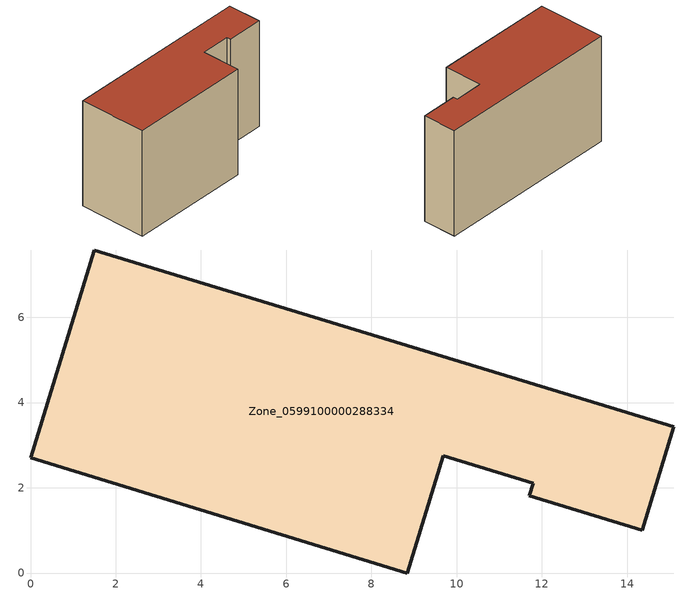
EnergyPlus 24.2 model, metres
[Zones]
Zone_0599100000288334
 floor ground (C_G): 15.1,3.43 14.36,1 11.71,1.81 11.8,2.11 9.68,2.75 8.84,0 0,2.71 1.5,7.58 z0
 wall outside (C_F): 1.5,7.58 0,2.71 8.84,0 9.68,2.75 11.8,2.11 11.71,1.81 14.36,1 15.1,3.43 1.5,7.58 z0:8.22
 roof outside (C_R): 15.1,3.43 1.5,7.58 0,2.71 8.84,0 9.68,2.75 11.8,2.11 11.71,1.81 14.36,1 z8.22
[BUILDING]
Pand.0599100000288334: North Axis=0; Terrain=City; Loads Convergence Tolerance Value=0.04; Temperature Convergence Tolerance Value=0.4; Solar Distribution=FullExterior; Maximum Number of Warmup Days=25; Minimum Number of Warmup Days=1
[Site:Location]
Rotterdam.The.Hague.AP_ZH_NLD Design_Conditions: Latitude=51.96; Longitude=4.45; Time Zone=1; Elevation=-4.5
[SITE:GROUNDTEMPERATURE:BUILDINGSURFACE]
18, 18, 18, 18, 18, 18, 18, 18, 18, 18, 18, 18
[MATERIAL] Thermal Absorptance=0.9; Solar Absorptance=0.7; Visible Absorptance=0.7
Name | Roughness | Thickness | Conductivity | Density | Specific Heat
G.TI.1975-1991 | MediumSmooth | 0.15 | 0.288461 | 540 | 1210
F.TI.1975-1991 | Rough | 0.3 | 0.230769 | 1920 | 840
R.TI.1975-1991 | MediumRough | 0.2 | 0.153846 | 1500 | 1000
[CONSTRUCTION]
C_G: G.TI.1975-1991
C_F: F.TI.1975-1991
C_R: R.TI.1975-1991
[ZONE]
Zone_0599100000288334: Type=1; Multiplier=1; Ceiling Height=Autocalculate; Volume=Autocalculate; Floor Area=autocalculate; Part of Total Floor Area=Yes
[ZONEINFILTRATION:DESIGNFLOWRATE]
Infil_Zone_0599100000288334: Zone or ZoneList or Space or SpaceList=Zone_0599100000288334; Schedule=AlwaysOn; Design Flow Rate Calculation Method=Flow/Area; Flow Rate per Floor Area=0.003; Constant Term Coefficient=1; Temperature Term Coefficient=0; Velocity Term Coefficient=0; Velocity Squared Term Coefficient=0
[HVACTEMPLATE:ZONE:IDEALLOADSAIRSYSTEM]
Zone_0599100000288334: Maximum Heating Supply Air Temperature=50; Minimum Cooling Supply Air Temperature=13; Maximum Heating Supply Air Humidity Ratio=0.0156; Minimum Cooling Supply Air Humidity Ratio=0.0077; Heating Limit=NoLimit; Cooling Limit=NoLimit; Dehumidification Control Type=ConstantSensibleHeatRatio; Cooling Sensible Heat Ratio=0.7; Dehumidification Setpoint=60; Humidification Control Type=None; Humidification Setpoint=30; Outdoor Air Method=None; Outdoor Air Flow Rate per Person=0.00944; Outdoor Air Flow Rate per Zone Floor Area=0; Outdoor Air Flow Rate per Zone=0; Demand Controlled Ventilation Type=None; Outdoor Air Economizer Type=NoEconomizer; Heat Recovery Type=None; Sensible Heat Recovery Effectiveness=0.7; Latent Heat Recovery Effectiveness=0.65
[ZONECONTROL:THERMOSTAT]
ThermostatControl_Zone_0599100000288334: Zone or ZoneList=Zone_0599100000288334; Control Type Schedule=DualSetpointControlType; Control 1=Thermostat_Zone_0599100000288334; Temperature Difference Between Cutout And Setpoint=0
[THERMOSTATSETPOINT:DUALSETPOINT]
Thermostat_Zone_0599100000288334: Heating Setpoint Temperature Schedule=HeatingSetpoint_Zone_0599100000288334; Cooling Setpoint Temperature Schedule=CoolingSetpoint_Zone_0599100000288334
[SCHEDULE:COMPACT]
HeatingSetpoint_Zone_0599100000288334: Through: 12/31, For: AllDays, Until: 24:00, 21
CoolingSetpoint_Zone_0599100000288334: Through: 12/31, For: AllDays, Until: 24:00, 24
DualSetpointControlType: Through: 12/31, For: AllDays, Until: 24:00, 4
AlwaysOn: Through: 12/31, For: AllDays, Until: 24:00, 1
